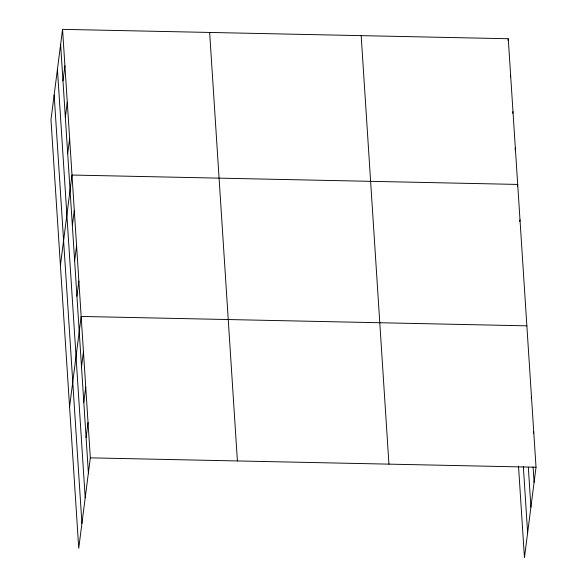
<?xml version="1.0" encoding="UTF-8"?>
<svg xmlns="http://www.w3.org/2000/svg" width="587" height="587" viewBox="0 0 587 587"><rect width="100%" height="100%" fill="white"/><g stroke="black" fill="none" stroke-linecap="round" stroke-linejoin="round"><path stroke-width="0.88" d="M62.552 29.35L50.974 119.763L78.739 548.265L90.325 457.853L62.552 29.35L508.261 38.735L536.026 467.237L524.448 557.65L518.512 466.1M62.978 80.889L64.915 65.773M65.333 117.312L67.27 102.197M67.696 153.735L69.633 138.62M60.41 265.449L71.996 175.043L517.705 184.428L517.477 186.204M72.348 225.511L74.285 210.388M74.637 260.863L76.574 245.74M76.926 296.215L78.863 281.092M69.574 406.857L81.16 316.444L526.862 325.836M81.512 366.919L83.449 351.796M83.802 402.264L85.739 387.149M86.091 437.616L88.028 422.501M508.034 40.518L508.261 38.735M510.397 76.941L510.624 75.158M512.752 113.364L512.979 111.581M515.115 149.788L515.342 148.005M519.766 221.556L519.994 219.78M531.22 398.316L531.448 396.533M533.51 433.668L533.737 431.885M90.325 457.853L536.026 467.237M533.091 466.951L534.089 482.36M528.322 467.318L530.912 507.205M523.34 466.636L527.632 532.805M361.174 35.638L388.946 464.141M209.64 32.446L237.405 460.949M60.615 44.473L88.388 472.968M57.431 69.317L85.203 497.813M54.151 94.918L81.923 523.413"/></g></svg>
